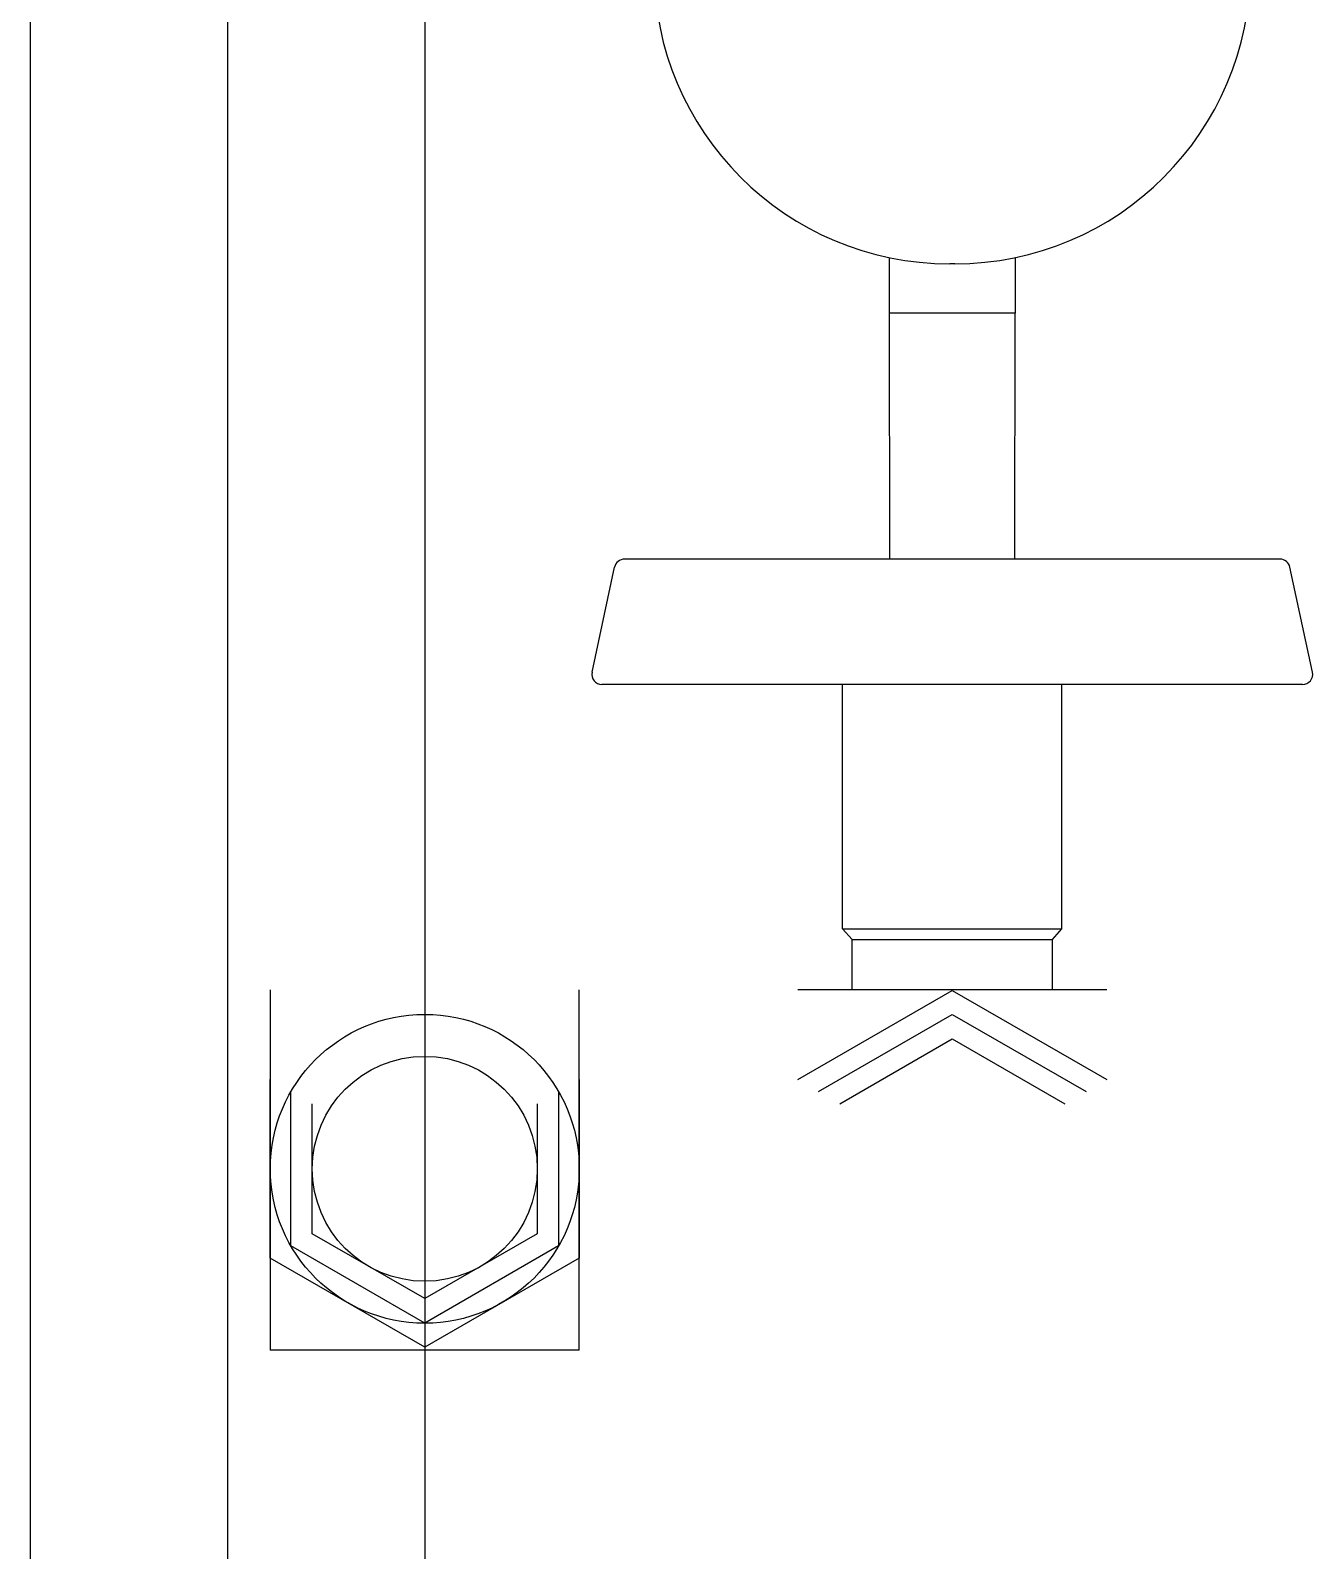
# Model space of a CAD drawing. Extents: x -3080 to 28500, y -1326 to 31609.
# Drawn here: x 2410.76 to 2423.77, y 26334.04 to 26349.46 of the extents above; entities that cross this region are included whole.
import ezdxf

# ---------------------------------------------------------------- set-up
doc = ezdxf.new("R2010")
doc.units = 0
doc.header["$LTSCALE"] = 100
for name, color, linetype in [('0-xref', 8, 'Continuous'), ('188K-SM-07-F10-MECH-CR PIPE-Y2257103$0$AP6B-SM-08-FNN-340-A(13)_Ver1$0$18P2-SM-08-FNN-320-A(5)-20190426-JEN$0$18P2-SM-08-FNN-320-A(5)-20190318-JEN$0$SM-08-FNN-300-A(5)-JEN$0$15P6-SM-08-FNN-320-A(10)-UIS-TCM$0$15P6-SM-08-FNN-00-(@10)170308-MIC$0$0-CDS', 140, 'Continuous'), ('188K-SM-07-F10-MECH-CR PIPE-Y2257103$0$AP7P1-SM-08-FNN-120-A(4)-SMP$0$15P6-SM-08-FNN-320-A(10)-UIS-TCM$0$15P6-SM-08-FNN-00-(@10)170308-MIC$0$0-CDS', 140, 'Continuous')]:
    doc.layers.add(name, color=color, linetype=linetype)

# ---------------------------------------------------------------- blocks, each defined once
blk = doc.blocks.new('188K-SM-07-F10-MECH-CR PIPE-Y2257103$0$CDS-WET')
at = {"layer": '188K-SM-07-F10-MECH-CR PIPE-Y2257103$0$AP6B-SM-08-FNN-340-A(13)_Ver1$0$18P2-SM-08-FNN-320-A(5)-20190426-JEN$0$18P2-SM-08-FNN-320-A(5)-20190318-JEN$0$SM-08-FNN-300-A(5)-JEN$0$15P6-SM-08-FNN-320-A(10)-UIS-TCM$0$15P6-SM-08-FNN-00-(@10)170308-MIC$0$0-CDS', "ltscale": 0.1}
blk.add_line((2412.76, -72855.477), (2412.76, -73013.977), dxfattribs=at)
blk.add_lwpolyline([(2414.76, -73013.977), (2410.76, -73013.977), (2410.76, -72855.477), (2414.76, -72855.477)], close=True, dxfattribs=at)
at = {"layer": '188K-SM-07-F10-MECH-CR PIPE-Y2257103$0$AP7P1-SM-08-FNN-120-A(4)-SMP$0$15P6-SM-08-FNN-320-A(10)-UIS-TCM$0$15P6-SM-08-FNN-00-(@10)170308-MIC$0$0-CDS', "ltscale": 0.1}
for p, q in [((2414.76, -72979.054), (2414.76, -72999.547)), ((2419.472, -72987.608), (2419.472, -72988.171)), ((2420.135, -72987.671), (2420.085, -72987.671)), ((2420.748, -72987.608), (2420.748, -72988.171)), ((2420.748, -72988.171, 2.769), (2419.472, -72988.171, 2.769)), ((2419.472, -72988.171, 2.769), (2419.475, -72990.667, 2.769)), ((2420.748, -72988.171), (2419.472, -72988.171)), ((2420.745, -72990.667, 2.769), (2420.748, -72988.171, 2.769)), ((2423.435, -72990.667, 2.769), (2416.785, -72990.667, 2.769)), ((2416.457, -72991.815, 2.769), (2416.685, -72990.748, 2.769)), ((2423.763, -72991.815, 2.769), (2423.535, -72990.748, 2.769)), ((2423.664, -72991.937, 2.769), (2416.556, -72991.937, 2.769)), ((2418.997, -72994.418, 2.769), (2418.997, -72991.937, 2.769)), ((2421.223, -72994.418, 2.769), (2421.223, -72991.937, 2.769)), ((2418.997, -72994.418, 2.769), (2421.223, -72994.418, 2.769)), ((2419.094, -72994.527, 2.769), (2418.997, -72994.418, 2.769)), ((2419.094, -72995.035, 2.769), (2419.094, -72994.527, 2.769)), ((2419.094, -72994.527, 2.769), (2421.126, -72994.527, 2.769)), ((2421.126, -72994.527, 2.769), (2421.223, -72994.418, 2.769)), ((2421.126, -72995.035, 2.769), (2421.126, -72994.527, 2.769)), ((2413.193, -72995.035, 2.769), (2413.193, -72998.692, 2.769)), ((2416.327, -72998.692, 2.769), (2416.327, -72995.035, 2.769)), ((2421.677, -72995.035, 2.769), (2418.543, -72995.035, 2.769)), ((2418.543, -72995.947, 2.769), (2420.11, -72995.042, 2.769)), ((2420.11, -72995.042, 2.769), (2421.677, -72995.947, 2.769)), ((2418.753, -72996.068, 2.769), (2420.11, -72995.285, 2.769)), ((2420.11, -72995.285, 2.769), (2421.467, -72996.068, 2.769)), ((2418.969, -72996.193, 2.769), (2420.11, -72995.534, 2.769)), ((2420.11, -72995.534, 2.769), (2421.251, -72996.193, 2.769)), ((2413.193, -72997.757, 2.769), (2413.193, -72995.947, 2.769)), ((2413.403, -72997.635, 2.769), (2413.403, -72996.068, 2.769)), ((2416.117, -72996.068, 2.769), (2416.117, -72997.635, 2.769)), ((2416.327, -72995.947, 2.769), (2416.327, -72997.757, 2.769)), ((2413.619, -72997.511, 2.769), (2413.619, -72996.193, 2.769)), ((2415.901, -72996.193, 2.769), (2415.901, -72997.511, 2.769)), ((2414.76, -72998.169, 2.769), (2413.619, -72997.511, 2.769)), ((2415.901, -72997.511, 2.769), (2414.76, -72998.169, 2.769)), ((2414.76, -72998.662, 2.769), (2413.193, -72997.757, 2.769)), ((2414.76, -72998.419, 2.769), (2413.403, -72997.635, 2.769)), ((2416.117, -72997.635, 2.769), (2414.76, -72998.419, 2.769)), ((2416.327, -72997.757, 2.769), (2414.76, -72998.662, 2.769)), ((2416.327, -72998.692, 2.769), (2413.193, -72998.692, 2.769))]:
    blk.add_line(p, q, dxfattribs=at)
for radius in [1.567, 1.141]:
    blk.add_circle((2414.76, -72996.852, 2.769), radius, dxfattribs=at)
for centre, radius, start, end in [((2420.085, -72984.671), 3, 180, 270), ((2420.135, -72984.671), 3, 270, 0), ((2416.785, -72990.769, 2.769), 0.102, 90, 167.9151), ((2423.435, -72990.769, 2.769), 0.102, 12.0849, 90), ((2416.556, -72991.836, 2.769), 0.102, 167.9151, 270), ((2423.664, -72991.836, 2.769), 0.102, 270, 12.0849)]:
    blk.add_arc(centre, radius, start, end, dxfattribs=at)
blk = doc.blocks.new('188K-SM-07-F10-MECH-CR PIPE-Y2257103')
blk.add_blockref('188K-SM-07-F10-MECH-CR PIPE-Y2257103$0$CDS-WET', (0, 99334.763))

msp = doc.modelspace()

# ---------------------------------------------------------------- block references
at = {"layer": '0-xref'}
msp.add_blockref('188K-SM-07-F10-MECH-CR PIPE-Y2257103', (0, 0), dxfattribs=at)

doc.saveas('drawing.dxf')
